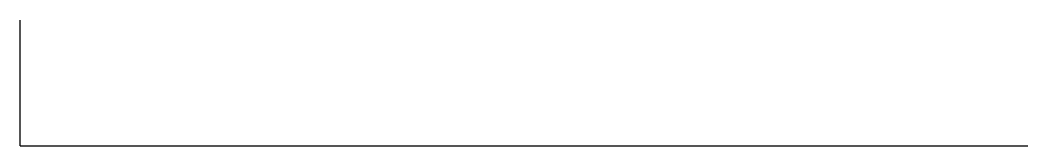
# Model space of a CAD drawing. Header units: millimetres. Extents: x 311.6 to 391.6, y 0 to 10.
import ezdxf

# ---------------------------------------------------------------- set-up
doc = ezdxf.new("R2010")
doc.units = ezdxf.units.MM

msp = doc.modelspace()

# ---------------------------------------------------------------- linework, layer by layer
at = {"extrusion": (0, -1, 0)}
for p, q in [((311.648, 0, 26.231), (311.648, 10, 26.231)), ((311.648, 0, 10.231), (391.648, 0, 10.231)), ((311.648, 0, 10.231), (331.648, 0, 10.231))]:
    msp.add_line(p, q, dxfattribs=at)

doc.saveas('drawing.dxf')
